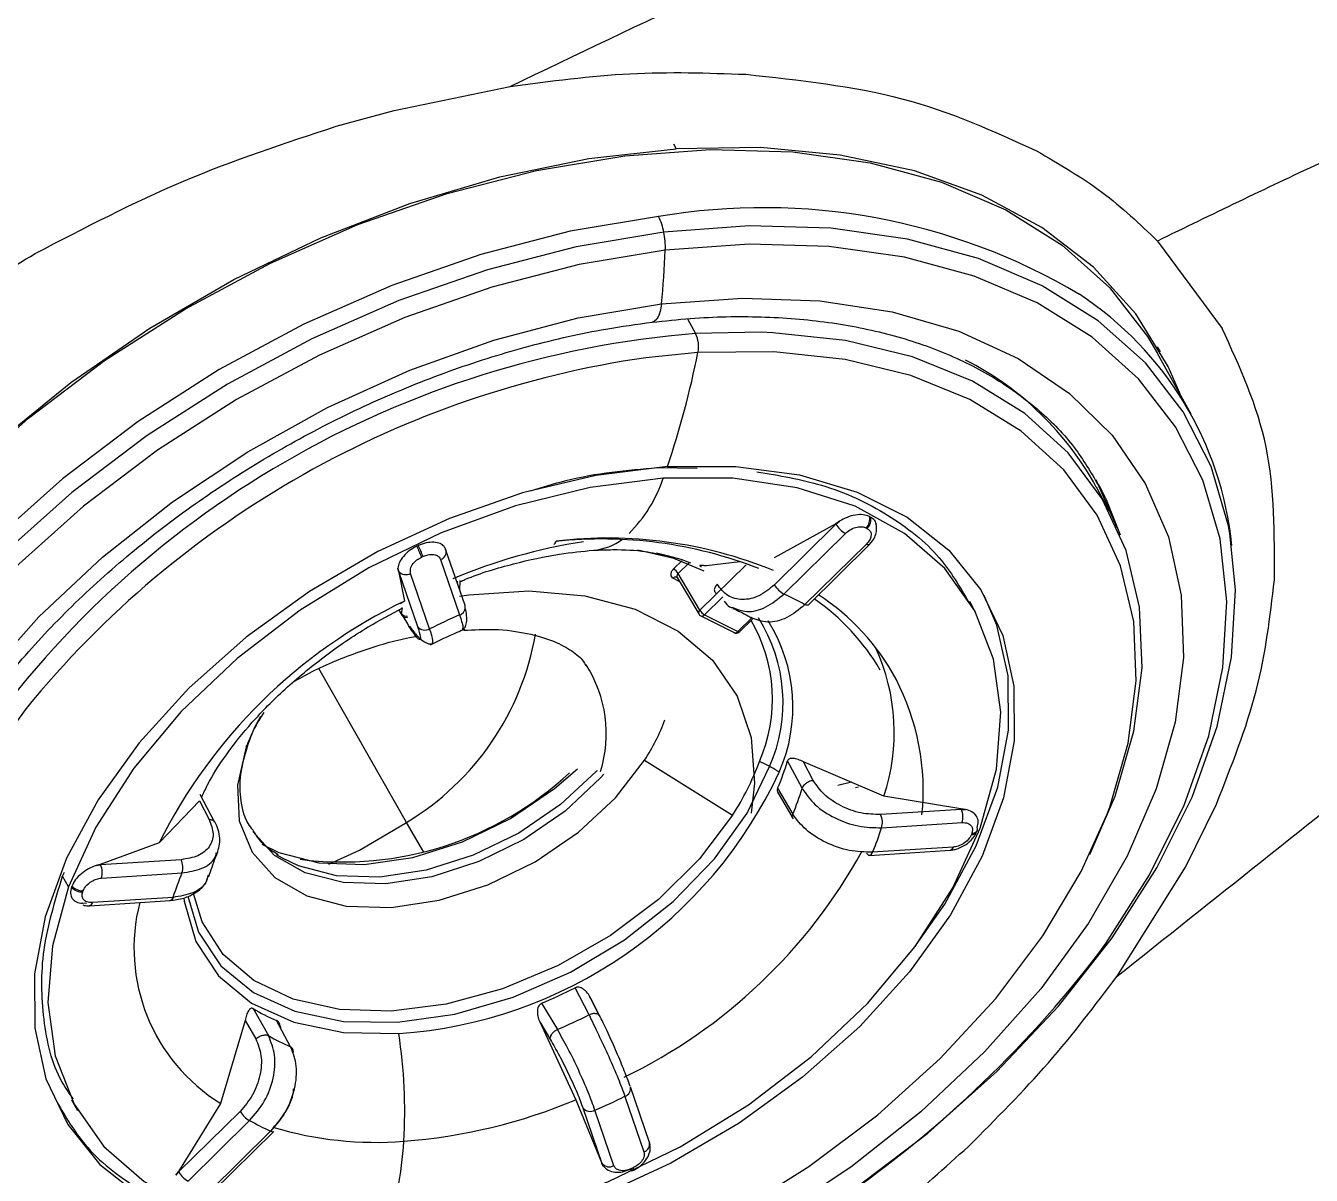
# Model space of a CAD drawing. Extents: x 400 to 501, y 484 to 634.
# Drawn here: x 436.905 to 438.509, y 565.751 to 567.186 of the extents above; entities that cross this region are included whole.
import ezdxf

# ---------------------------------------------------------------- set-up
doc = ezdxf.new("R2010")
doc.units = 0
doc.header["$MEASUREMENT"] = 0
doc.layers.add('DIM', color=3, linetype='Continuous')
doc.layers.add('GEOMETRY', color=3, linetype='Continuous', lineweight=25)

# ---------------------------------------------------------------- blocks, each defined once
blk = doc.blocks.new('2026 GRANDEE')
at = {"layer": 'GEOMETRY'}
for p, q in [((-13.0604, -29.7602), (-12.9158, -29.7304)), ((-13.1326, -29.78), (-13.0604, -29.7602)), ((-12.7119, -29.8018), (-12.7084, -29.8081)), ((-12.1078, -29.9232), (-12.0271, -30.0323)), ((-12.6941, -30.0202), (-12.6842, -30.0386)), ((-12.6023, -30.0371), (-12.6842, -30.0386)), ((-12.6813, -30.0625), (-12.7463, -30.069)), ((-12.1042, -30.0615), (-12.1077, -30.0552)), ((-12.0656, -30.1392), (-12.1076, -30.0634)), ((-12.7318, -30.2059), (-12.6822, -30.2067)), ((-12.1682, -30.2604), (-12.1841, -30.2302)), ((-12.5046, -30.2727), (-12.5093, -30.276)), ((-12.509, -30.2766), (-12.5046, -30.2727)), ((-12.4672, -30.2669), (-12.4659, -30.2676)), ((-12.5093, -30.276), (-12.5862, -30.3187)), ((-12.509, -30.2766), (-12.5858, -30.3522)), ((-12.574, -30.3637), (-12.4973, -30.2881)), ((-12.5093, -30.276), (-12.509, -30.2766)), ((-12.4714, -30.2812), (-12.4701, -30.2818)), ((-13.0322, -30.3041), (-13.0304, -30.3033)), ((-12.9979, -30.3045), (-12.9961, -30.308)), ((-12.471, -30.3013), (-12.5478, -30.3769)), ((-12.5439, -30.3774), (-12.4671, -30.3018)), ((-12.4673, -30.3019), (-12.4632, -30.2968)), ((-13.0262, -30.3177), (-13.0244, -30.3169)), ((-13.0024, -30.3206), (-12.9787, -30.3898)), ((-12.9961, -30.308), (-12.9963, -30.3074)), ((-12.9957, -30.3089), (-12.9961, -30.308)), ((-12.9719, -30.378), (-12.9957, -30.3089)), ((-12.7193, -30.3159), (-12.733, -30.3128)), ((-13.0556, -30.3313), (-13.0551, -30.3347)), ((-13.0548, -30.3352), (-13.0556, -30.3313)), ((-13.0551, -30.3347), (-13.0474, -30.3725)), ((-13.0551, -30.3347), (-13.0548, -30.3352)), ((-13.0548, -30.3352), (-13.0311, -30.4044)), ((-12.7013, -30.3222), (-12.7118, -30.3324)), ((-12.6919, -30.3245), (-12.7059, -30.3382)), ((-12.6212, -30.3271), (-12.6788, -30.3838)), ((-12.6288, -30.3237), (-12.6704, -30.3287)), ((-13.0161, -30.4072), (-13.0399, -30.338)), ((-12.9815, -30.3501), (-12.9814, -30.3478)), ((-12.9784, -30.3591), (-12.9778, -30.347)), ((-12.7123, -30.3441), (-12.7042, -30.3482)), ((-12.708, -30.3426), (-12.7074, -30.3428)), ((-12.7079, -30.3426), (-12.7075, -30.3424)), ((-12.7075, -30.3424), (-12.7072, -30.343)), ((-12.7073, -30.343), (-12.6802, -30.3886)), ((-12.6788, -30.3838), (-12.7059, -30.3382)), ((-12.6503, -30.3674), (-12.6729, -30.3896)), ((-13.0549, -30.3831), (-13.0508, -30.39)), ((-13.0511, -30.3885), (-13.0545, -30.3829)), ((-13.0474, -30.3725), (-13.0525, -30.376)), ((-13.0508, -30.3805), (-13.0511, -30.3885)), ((-12.3347, -30.3866), (-12.3418, -30.3732)), ((-13.0435, -30.4011), (-13.0493, -30.3915)), ((-13.0442, -30.3927), (-13.0438, -30.3926)), ((-12.6778, -30.3909), (-12.6362, -30.4119)), ((-12.6729, -30.3896), (-12.6314, -30.4106)), ((-12.6314, -30.4106), (-12.6141, -30.3936)), ((-12.6294, -30.4108), (-12.6133, -30.3949)), ((-13.0448, -30.6486), (-13.1545, -30.4568)), ((-13.2243, -30.5141), (-13.2228, -30.5117)), ((-12.7478, -30.5711), (-12.6381, -30.6398)), ((-12.5512, -30.6061), (-12.5694, -30.572)), ((-12.4492, -30.6159), (-12.5496, -30.5733)), ((-12.5373, -30.5965), (-12.5496, -30.5733)), ((-12.5819, -30.6061), (-12.563, -30.6384)), ((-12.4896, -30.5983), (-12.5066, -30.6028)), ((-12.4811, -30.6046), (-12.4847, -30.6055)), ((-13.3034, -30.6219), (-13.3536, -30.6742)), ((-13.3034, -30.6219), (-13.2912, -30.6451)), ((-13.2841, -30.6486), (-13.3023, -30.6139)), ((-12.5817, -30.6114), (-12.5626, -30.6441)), ((-12.353, -30.6319), (-12.4492, -30.6159)), ((-12.073, -30.7046), (-12.0343, -30.6258)), ((-12.3527, -30.6324), (-12.4532, -30.6389)), ((-12.3475, -30.6325), (-12.353, -30.6319)), ((-12.353, -30.6319), (-12.3527, -30.6324)), ((-12.3527, -30.6324), (-12.3475, -30.6325)), ((-13.0235, -30.6859), (-13.0448, -30.6486)), ((-12.4522, -30.6554), (-12.3516, -30.6489)), ((-12.3333, -30.6599), (-12.3328, -30.6584)), ((-13.3536, -30.6742), (-13.4271, -30.7012)), ((-12.3395, -30.6623), (-12.34, -30.6638)), ((-13.1998, -30.6935), (-13.2071, -30.6891)), ((-12.467, -30.6898), (-12.3665, -30.6833)), ((-12.3628, -30.6795), (-12.4634, -30.6859)), ((-13.4271, -30.7012), (-13.4323, -30.7025)), ((-13.4323, -30.7025), (-13.4268, -30.7017)), ((-13.4268, -30.7017), (-13.4271, -30.7012)), ((-13.3262, -30.6952), (-13.4268, -30.7017)), ((-12.1583, -30.8407), (-12.073, -30.7046)), ((-13.4743, -30.7159), (-13.4717, -30.7107)), ((-13.4667, -30.7291), (-13.4743, -30.7159)), ((-13.4257, -30.7182), (-13.3251, -30.7117)), ((-13.2946, -30.7208), (-13.2911, -30.7139)), ((-13.4629, -30.7295), (-13.4624, -30.728)), ((-13.449, -30.7353), (-13.4485, -30.7338)), ((-13.4444, -30.7497), (-13.4496, -30.7496)), ((-13.4405, -30.7526), (-13.34, -30.7461)), ((-13.3363, -30.7422), (-13.4369, -30.7487)), ((-12.8172, -30.8889), (-12.8346, -30.8551)), ((-12.8044, -30.8894), (-12.8172, -30.8645)), ((-13.2365, -30.881), (-13.2173, -30.9147)), ((-12.8763, -30.8744), (-12.8567, -30.9072)), ((-12.8034, -30.8911), (-12.8151, -30.8682)), ((-13.2461, -30.8959), (-13.2769, -30.9993)), ((-13.2461, -30.8959), (-13.233, -30.9188)), ((-13.1896, -30.9286), (-13.2072, -30.8958)), ((-12.8787, -30.8976), (-12.8337, -30.9948)), ((-12.8787, -30.8976), (-12.8654, -30.9198)), ((-12.7418, -31.0479), (-12.7656, -30.9787)), ((-13.4631, -30.995), (-13.4554, -31.008)), ((-12.8337, -30.9948), (-12.8013, -31.0737)), ((-12.7724, -30.9905), (-12.7486, -31.0596)), ((-13.2769, -30.9993), (-13.3296, -31.0843)), ((-13.2525, -31.0092), (-13.3293, -31.0848)), ((-12.8248, -31.005), (-12.801, -31.0742)), ((-12.7861, -31.077), (-12.8098, -31.0078)), ((-13.3175, -31.0963), (-13.2407, -31.0207)), ((-13.2145, -31.0339), (-13.2912, -31.1096)), ((-13.2874, -31.11), (-13.2106, -31.0344)), ((-12.7422, -31.047), (-12.7415, -31.0509)), ((-12.8013, -31.0737), (-12.7992, -31.0776)), ((-12.801, -31.0742), (-12.8013, -31.0737)), ((-12.7992, -31.0776), (-12.801, -31.0742)), ((-13.3296, -31.0843), (-13.333, -31.089)), ((-13.333, -31.089), (-13.3293, -31.0848)), ((-13.3293, -31.0848), (-13.3296, -31.0843)), ((-12.7623, -31.0799), (-12.7641, -31.0807)), ((-12.7636, -31.0835), (-12.7617, -31.0827))]:
    blk.add_line(p, q, dxfattribs=at)
at = {"layer": 'GEOMETRY', "flags": 128}
for points in [[(-13.8224, -31.0791), (-13.8224, -31.079), (-13.8629, -31.013), (-13.8904, -30.9403), (-13.9046, -30.8618), (-13.9053, -30.7788), (-13.8926, -30.6923), (-13.8665, -30.6037), (-13.8274, -30.5143), (-13.776, -30.4254), (-13.7129, -30.3382), (-13.6392, -30.2541), (-13.5558, -30.1742), (-13.464, -30.0997), (-13.3651, -30.0318), (-13.2606, -29.9714), (-13.1519, -29.9193), (-13.0408, -29.8764), (-12.9287, -29.8433), (-12.8174, -29.8204), (-12.7084, -29.8081)], [(-12.0801, -30.1132), (-12.0946, -30.0799), (-12.135, -30.014), (-12.1877, -29.9559), (-12.252, -29.9063), (-12.3268, -29.8661), (-12.4112, -29.8358), (-12.5038, -29.8159), (-12.6034, -29.8066), (-12.7084, -29.8081)], [(-13.8798, -30.6552), (-13.8484, -30.5665), (-13.8043, -30.4775), (-13.7481, -30.3894), (-13.6808, -30.3037), (-13.6032, -30.2215), (-13.5165, -30.1441), (-13.4219, -30.0725), (-13.3209, -30.0078), (-13.2149, -29.951), (-13.1055, -29.9028), (-12.9942, -29.8641), (-12.8827, -29.8353), (-12.7726, -29.8169)], [(-12.7726, -29.8169), (-12.6655, -29.8091), (-12.5629, -29.812), (-12.4665, -29.8257), (-12.3775, -29.8499), (-12.2972, -29.8842), (-12.2269, -29.9282), (-12.1676, -29.9812), (-12.1201, -30.0425), (-12.1076, -30.0634)], [(-12.7305, -29.8927), (-12.8406, -29.9111), (-12.9522, -29.9399), (-13.0634, -29.9787), (-13.1729, -30.0268), (-13.2789, -30.0836), (-13.3799, -30.1483), (-13.4744, -30.2199), (-13.5611, -30.2973), (-13.6387, -30.3795), (-13.7061, -30.4652), (-13.7622, -30.5533), (-13.8063, -30.6423), (-13.8378, -30.731)], [(-12.0173, -30.288), (-12.019, -30.2788), (-12.0408, -30.2044), (-12.0756, -30.1362), (-12.1228, -30.0754), (-12.1817, -30.0227), (-12.2516, -29.979), (-12.3313, -29.9449), (-12.4197, -29.9209), (-12.5155, -29.9073), (-12.6174, -29.9044), (-12.7238, -29.9121)], [(-12.7238, -29.9121), (-12.8332, -29.9304), (-12.9439, -29.959), (-13.0545, -29.9975), (-13.1632, -30.0453), (-13.2685, -30.1018), (-13.3688, -30.166), (-13.4628, -30.2372), (-13.5489, -30.3141), (-13.626, -30.3957), (-13.6929, -30.4809), (-13.7487, -30.5684), (-13.7925, -30.6568), (-13.8237, -30.7449), (-13.8419, -30.8315), (-13.8467, -30.9153), (-13.8382, -30.9949), (-13.8164, -31.0694), (-13.7816, -31.1375), (-13.7344, -31.1984), (-13.7122, -31.2205)], [(-12.722, -29.9347), (-12.8294, -29.9527), (-12.9383, -29.9808), (-13.0469, -30.0186), (-13.1537, -30.0656), (-13.2571, -30.121), (-13.3556, -30.1841), (-13.4479, -30.254), (-13.5325, -30.3296)], [(-12.181, -30.8117), (-12.1724, -30.7999), (-12.1176, -30.714), (-12.0746, -30.6271), (-12.0439, -30.5405), (-12.0261, -30.4555), (-12.0213, -30.3732), (-12.0297, -30.2949), (-12.0512, -30.2218), (-12.0853, -30.1549), (-12.1316, -30.0951), (-12.1895, -30.0434), (-12.2581, -30.0004), (-12.3364, -29.9669), (-12.4233, -29.9433), (-12.5174, -29.93), (-12.6175, -29.9271), (-12.722, -29.9347)], [(-12.7266, -30.0016), (-12.6256, -29.9944), (-12.5292, -29.9978), (-12.4388, -30.0117), (-12.3558, -30.0359), (-12.2817, -30.07), (-12.2176, -30.1135), (-12.1644, -30.1656), (-12.1231, -30.2256), (-12.0942, -30.2925), (-12.0782, -30.3652), (-12.0755, -30.4427), (-12.0859, -30.5236), (-12.1094, -30.6067), (-12.1456, -30.6908), (-12.1939, -30.7744), (-12.2535, -30.8563), (-12.3236, -30.9351), (-12.403, -31.0097), (-12.4904, -31.0788), (-12.5845, -31.1413)], [(-13.5739, -30.4711), (-13.5039, -30.3923), (-13.4245, -30.3177), (-13.3371, -30.2486), (-13.243, -30.1861), (-13.1437, -30.131), (-13.0408, -30.0844), (-12.9359, -30.0469), (-12.8306, -30.0192), (-12.7266, -30.0016)], [(-12.7266, -30.0016), (-12.7278, -30.0095), (-12.7299, -30.016), (-12.7327, -30.0208), (-12.736, -30.0237), (-12.7384, -30.0245)], [(-12.1924, -30.6887), (-12.1608, -30.616), (-12.1373, -30.5347), (-12.1271, -30.4556), (-12.1304, -30.3801), (-12.147, -30.3095), (-12.1768, -30.245), (-12.2192, -30.1876), (-12.2734, -30.1384), (-12.3386, -30.0982), (-12.4136, -30.0677), (-12.4972, -30.0474), (-12.5879, -30.0377), (-12.6023, -30.0371)], [(-12.171, -30.6394), (-12.1673, -30.6295), (-12.1442, -30.5497), (-12.1342, -30.472), (-12.1374, -30.3979), (-12.1538, -30.3285), (-12.183, -30.2652), (-12.2246, -30.2088), (-12.2779, -30.1605), (-12.3419, -30.121), (-12.4156, -30.0911), (-12.4977, -30.0711), (-12.5867, -30.0615), (-12.6813, -30.0625)], [(-12.7194, -30.2045), (-12.8088, -30.2156), (-12.9001, -30.2374), (-12.9915, -30.2693), (-13.0807, -30.3106), (-13.1659, -30.3605), (-13.245, -30.4177), (-13.3164, -30.4811), (-13.3785, -30.5493), (-13.4298, -30.6206), (-13.4693, -30.6935), (-13.496, -30.7664), (-13.5093, -30.8376), (-13.5089, -30.9056), (-13.495, -30.9688), (-13.4676, -31.0258), (-13.4276, -31.0754), (-13.3757, -31.1165), (-13.3132, -31.148), (-13.2413, -31.1694), (-13.1618, -31.1801), (-13.0764, -31.1799)], [(-12.7194, -30.2045), (-12.634, -30.2044), (-12.5545, -30.2151), (-12.4826, -30.2364), (-12.4201, -30.268), (-12.3682, -30.309), (-12.3282, -30.3586), (-12.3008, -30.4156), (-12.2869, -30.4788), (-12.2865, -30.5468), (-12.2998, -30.6181), (-12.3265, -30.691), (-12.366, -30.7639), (-12.4173, -30.8352), (-12.4794, -30.9033), (-12.5508, -30.9667), (-12.6299, -31.024), (-12.7151, -31.0738), (-12.8043, -31.1152), (-12.8957, -31.1471), (-12.987, -31.1688), (-13.0764, -31.1799)], [(-12.7246, -30.2192), (-12.8157, -30.2308), (-12.9089, -30.2537), (-13.0017, -30.2875), (-13.0921, -30.3312), (-13.1776, -30.3838), (-13.2562, -30.444), (-13.326, -30.5103), (-13.3853, -30.5811), (-13.4326, -30.6546), (-13.4667, -30.7291)], [(-12.3289, -30.6557), (-12.3088, -30.5821), (-12.3033, -30.5113), (-12.3123, -30.4449), (-12.3358, -30.3846), (-12.3731, -30.3319), (-12.4233, -30.288), (-12.4852, -30.2542), (-12.5573, -30.2311), (-12.6377, -30.2193), (-12.7246, -30.2192)], [(-12.1582, -30.281), (-12.1833, -30.2233), (-12.1844, -30.2213)], [(-12.1809, -30.2276), (-12.1717, -30.2458), (-12.1545, -30.2898)], [(-13.1334, -31.3617), (-13.024, -31.3434), (-12.9133, -31.3147), (-12.8027, -31.2762), (-12.694, -31.2284), (-12.5887, -31.172), (-12.4883, -31.1077), (-12.3944, -31.0366), (-12.3083, -30.9597), (-12.2312, -30.878), (-12.1643, -30.7929), (-12.1085, -30.7054), (-12.0647, -30.617), (-12.0335, -30.5288), (-12.0153, -30.4423), (-12.0105, -30.3585), (-12.0173, -30.288)], [(-12.471, -30.3013), (-12.4697, -30.3019), (-12.4685, -30.3021), (-12.4676, -30.3021), (-12.4671, -30.3018)], [(-12.6733, -30.3352), (-12.7115, -30.3194), (-12.7561, -30.309)], [(-12.69, -30.325), (-12.7021, -30.3208), (-12.7193, -30.3159)], [(-12.9787, -30.3662), (-12.9673, -30.3646), (-12.8922, -30.3598), (-12.8223, -30.3659), (-12.7596, -30.3828), (-12.706, -30.4099), (-12.6632, -30.4464), (-12.6325, -30.4911), (-12.6149, -30.5428), (-12.6107, -30.5999), (-12.615, -30.6372)], [(-12.4117, -30.8056), (-12.3733, -30.7506), (-12.3339, -30.6777), (-12.3072, -30.6048), (-12.2939, -30.5336), (-12.2942, -30.4656), (-12.3082, -30.4024), (-12.324, -30.3654)], [(-12.5439, -30.3774), (-12.5444, -30.3777), (-12.5453, -30.3778), (-12.5464, -30.3775), (-12.5478, -30.3769)], [(-13.5196, -30.5065), (-13.5618, -30.5641), (-13.6096, -30.6442), (-13.6453, -30.7248), (-13.6683, -30.8046), (-13.6783, -30.8823), (-13.6751, -30.9564), (-13.6588, -31.0257), (-13.6295, -31.0891), (-13.5879, -31.1455), (-13.5346, -31.1938), (-13.4706, -31.2333), (-13.3969, -31.2632), (-13.3149, -31.2832), (-13.2258, -31.2927), (-13.1313, -31.2918)], [(-13.2449, -30.5544), (-13.256, -30.6022), (-13.2536, -30.6467), (-13.2376, -30.6859), (-13.2091, -30.7176), (-13.1693, -30.7403), (-13.1202, -30.753), (-13.0643, -30.7548), (-13.0044, -30.7459), (-12.9434, -30.7265), (-12.8845, -30.6978), (-12.8305, -30.661), (-12.7842, -30.6181), (-12.7478, -30.5711)], [(-13.3179, -30.7407), (-13.3044, -30.7856), (-13.2765, -30.8276), (-13.236, -30.861), (-13.1845, -30.8844), (-13.1238, -30.8969), (-13.0564, -30.8981), (-12.9848, -30.888), (-12.9119, -30.8668), (-12.8403, -30.8355), (-12.7728, -30.7951), (-12.7121, -30.7474), (-12.6604, -30.6941), (-12.6198, -30.6372), (-12.5918, -30.5789)], [(-12.7986, -30.5884), (-12.8029, -30.5932), (-12.847, -30.6345), (-12.8985, -30.6699), (-12.9549, -30.6976), (-13.0132, -30.7164), (-13.0706, -30.7252), (-13.1242, -30.7235), (-13.1713, -30.7116), (-13.2095, -30.6899), (-13.2366, -30.6602)], [(-13.2257, -30.6757), (-13.2042, -30.6861), (-13.1545, -30.6992), (-13.0977, -30.7013), (-13.0369, -30.6923), (-12.9749, -30.6728), (-12.915, -30.6436), (-12.8601, -30.6063), (-12.8317, -30.5817)], [(-12.8072, -30.5843), (-12.8078, -30.5849), (-12.8526, -30.6264), (-12.9047, -30.6619), (-12.9617, -30.6897), (-13.0205, -30.7084), (-13.0784, -30.717), (-13.1324, -30.7152), (-13.1798, -30.703), (-13.1998, -30.6935)], [(-12.6381, -30.6398), (-12.6792, -30.6941), (-12.7306, -30.7447), (-12.7902, -30.7897), (-12.8559, -30.8274), (-12.9251, -30.8564), (-12.9954, -30.8756), (-13.0641, -30.8843), (-13.1285, -30.8821), (-13.1863, -30.8692), (-13.2353, -30.846), (-13.2736, -30.8134), (-13.2999, -30.7726), (-13.3114, -30.7361)], [(-13.1313, -31.2918), (-13.0329, -31.2803), (-12.9323, -31.2585), (-12.8313, -31.2268), (-12.7316, -31.1856), (-12.6349, -31.1358), (-12.5428, -31.0781), (-12.4569, -31.0135), (-12.3788, -30.9432), (-12.3096, -30.8683), (-12.2507, -30.7902), (-12.2029, -30.7101), (-12.171, -30.6394)], [(-13.1417, -30.7007), (-13.1037, -30.6834), (-13.0448, -30.6486)], [(-13.071, -31.1655), (-12.9799, -31.154), (-12.8867, -31.131), (-12.7939, -31.0973), (-12.7036, -31.0536), (-12.618, -31.001), (-12.5394, -30.9408), (-12.4696, -30.8745), (-12.4103, -30.8037), (-12.363, -30.7302), (-12.3289, -30.6557)], [(-12.3395, -30.6623), (-12.3377, -30.6621), (-12.3362, -30.6616), (-12.3348, -30.6609), (-12.3338, -30.66), (-12.333, -30.659), (-12.3326, -30.6578), (-12.3325, -30.6565), (-12.3328, -30.6551)], [(-12.3628, -30.6795), (-12.3635, -30.681), (-12.3643, -30.6822), (-12.3653, -30.6829), (-12.3663, -30.6833), (-12.3665, -30.6833)], [(-13.4667, -30.7291), (-13.4868, -30.8026), (-13.4924, -30.8735), (-13.4833, -30.9399), (-13.4598, -31.0002), (-13.4225, -31.0529), (-13.3723, -31.0967), (-13.3104, -31.1306), (-13.2383, -31.1537), (-13.1579, -31.1654), (-13.071, -31.1655)], [(-13.3363, -30.7422), (-13.337, -30.7438), (-13.3379, -30.7449), (-13.3388, -30.7457), (-13.3398, -30.7461), (-13.34, -30.7461)], [(-13.323, -30.7431), (-13.3225, -30.747), (-13.308, -30.7972), (-13.2795, -30.8401), (-13.2382, -30.8742), (-13.1855, -30.8981), (-13.1235, -30.9109), (-13.0546, -30.9122)], [(-13.2145, -31.0339), (-13.2131, -31.0345), (-13.212, -31.0347), (-13.2111, -31.0347), (-13.2106, -31.0344)], [(-12.7623, -31.0799), (-12.7619, -31.081), (-12.7617, -31.0819), (-12.7616, -31.0824), (-12.7617, -31.0827), (-12.7617, -31.0827)]]:
    blk.add_lwpolyline(points, dxfattribs=at)
at = {"layer": 'GEOMETRY'}
for centre, radius, start, end in [((-12.5997, -30.6552), 0.7736, 59.3319, 99.7397), ((-12.7919, -29.9249), 0.0693, 10.6138, 27.6956), ((-12.8143, -29.9306), 0.0924, 357.4696, 11.5476), ((-14.3791, -29.8536), 1.6591, 354.8829, 357.1987), ((-12.439, -30.346), 0.4262, 5.757, 56.7083), ((-12.5863, -31.2518), 1.2171, 94.6107, 145.621), ((-12.7187, -30.055), 0.0382, 348.5943, 25.2863), ((-13.816, -29.8341), 1.1575, 341.3354, 348.6196), ((-12.5718, -31.2795), 1.2231, 98.1993, 140.7998), ((-12.5231, -30.4159), 0.3865, 28.7186, 62.9474), ((-12.8942, -30.1622), 0.1789, 315.1945, 341.3975), ((-12.4818, -30.2703), 0.015, 313.549, 13.0788), ((-12.4805, -30.271), 0.015, 313.549, 13.0788), ((-12.4811, -30.2598), 0.0326, 211.0131, 240.2925), ((-13.1314, -30.3563), 0.1121, 20.1546, 27.7606), ((-13.1296, -30.3555), 0.1121, 20.1546, 27.7606), ((-12.7131, -31.0015), 0.7118, 98.9656, 112.6443), ((-12.8012, -30.8332), 0.5382, 68.6751, 96.1177), ((-12.7935, -30.841), 0.5471, 67.8285, 96.8049), ((-12.8171, -30.2413), 0.068, 274.9925, 307.6289), ((-13.0056, -30.311), 0.0102, 288.1471, 12.0587), ((-13.0457, -30.3278), 0.0117, 218.9927, 299.916), ((-12.7198, -30.3466), 0.0163, 30.843, 60.2414), ((-12.7089, -30.347), 0.00452, 78.9639, 139.7016), ((-12.5579, -30.3354), 0.0326, 211.0125, 240.2925), ((-12.6845, -30.6155), 0.2749, 60.1723, 66.3003), ((-12.6985, -30.603), 0.2842, 30.5559, 55.154), ((-12.6888, -30.6076), 0.2897, 28.3849, 56.9857), ((-12.7584, -30.972), 0.6656, 115.7387, 153.419), ((-12.9818, -30.3802), 0.0102, 288.1469, 12.0588), ((-12.6762, -30.3871), 0.00422, 127.4834, 200.718), ((-12.6648, -30.3754), 0.0163, 210.843, 240.2414), ((-13.0456, -30.3843), 0.00691, 217.0178, 283.1189), ((-13.0485, -30.3886), 0.00266, 176.7157, 210.3844), ((-13.0457, -30.387), 0.00591, 210.7106, 284.8442), ((-13.0445, -30.3919), 0.000846, 293.4816, 340.3206), ((-12.678, -31.0879), 0.7601, 113.3009, 116.4113), ((-12.6751, -30.3856), 0.00591, 210.7079, 243.1732), ((-12.6763, -30.3868), 0.00433, 249.4141, 320.5366), ((-12.7818, -30.4949), 0.1936, 336.2886, 30.5175), ((-12.7723, -30.4992), 0.1973, 336.1694, 32.3621), ((-12.7644, -30.5045), 0.2017, 336.1782, 32.1676), ((-13.2208, -30.3557), 0.3417, 301.0003, 350.2356), ((-13.022, -30.397), 0.0117, 218.9907, 299.9163), ((-12.6347, -30.4078), 0.00433, 249.4141, 320.5366), ((-12.6336, -30.4066), 0.00591, 243.1732, 304.4581), ((-12.6302, -30.4092), 0.00182, 230.4157, 295.4634), ((-12.6336, -30.4066), 0.00591, 304.4581, 314.5438), ((-12.6882, -30.5363), 0.2519, 341.5828, 24.8043), ((-12.9545, -30.5378), 0.1588, 342.6654, 32.6539), ((-12.701, -30.6087), 0.3009, 354.1566, 27.4699), ((-13.0093, -30.6415), 0.2511, 150.1391, 159.7051), ((-12.9667, -30.4297), 0.2606, 327.1429, 339.5697), ((-13.2566, -30.5442), 0.0155, 319.1201, 339.3381), ((-12.9292, -30.4518), 0.3465, 327.1429, 339.5697), ((-12.6797, -30.7432), 0.1863, 61.8539, 66.1997), ((-12.8699, -30.4813), 0.3139, 336.5779, 343.2095), ((-13.1247, -30.2824), 0.4157, 262.6843, 312.9577), ((-13.0934, -30.3471), 0.5664, 273.9251, 335.0554), ((-12.6753, -30.7352), 0.1772, 57.3682, 61.8621), ((-12.8515, -30.5145), 0.314, 336.7589, 343.0285), ((-12.4736, -30.6485), 0.0225, 342.3075, 25.3085), ((-12.373, -30.642), 0.0225, 342.3076, 25.3076), ((-12.8084, -30.5423), 0.3738, 337.3971, 342.3903), ((-12.3396, -30.6568), 0.00705, 266.823, 333.3579), ((-13.0685, -30.3589), 0.6757, 295.8932, 331.1609), ((-12.4666, -30.6852), 0.00459, 201.8739, 264.6918), ((-12.4682, -30.685), 0.00488, 283.7382, 349.4558), ((-13.4471, -30.7113), 0.0225, 342.3076, 25.3076), ((-13.3466, -30.7048), 0.0225, 342.3075, 25.3086), ((-12.9801, -30.8553), 0.3738, 157.3971, 162.3903), ((-13.4499, -30.7179), 0.0175, 221.6565, 272.8722), ((-13.4494, -30.7164), 0.0175, 221.6565, 272.8722), ((-13.4417, -30.7478), 0.00493, 284.9902, 349.2596), ((-13.1573, -30.8054), 0.2278, 165.5313, 238.3364), ((-13.3172, -29.9404), 1.4319, 285.5802, 322.5177), ((-13.1236, -30.2859), 0.6383, 292.7905, 296.9217), ((-13.1181, -30.6827), 0.231, 239.1673, 247.3053), ((-13.1052, -30.3191), 0.6384, 292.9033, 296.8088), ((-13.0997, -30.7159), 0.231, 239.3893, 247.0829), ((-13.6649, -31.0078), 0.6177, 356.4048, 8.91), ((-12.7755, -30.9808), 0.0102, 288.147, 12.0588), ((-13.0993, -30.3648), 0.6836, 274.2715, 292.8636), ((-13.1105, -30.3097), 0.7601, 293.3009, 296.4113), ((-13.2246, -30.9924), 0.0326, 211.0125, 240.2925), ((-12.8157, -30.9976), 0.0117, 218.9906, 299.9164), ((-13.104, -30.7821), 0.2749, 240.1723, 246.3003), ((-13.0828, -30.6), 0.4479, 253.4071, 274.4119), ((-13.4977, -31.0227), 0.4499, 341.4954, 356.9601), ((-12.7518, -31.05), 0.0102, 288.1471, 12.0587), ((-12.7919, -31.0668), 0.0117, 218.9927, 299.916), ((-13.3014, -31.068), 0.0326, 211.0131, 240.2925), ((-12.7609, -31.0796), 0.00471, 201.2014, 235.5944), ((-12.7678, -31.0829), 0.00433, 352.3182, 30.6016)]:
    blk.add_arc(centre, radius, start, end, dxfattribs=at)
at = {"layer": 'GEOMETRY', "ltscale": 16}
for points, knots in [([(-22.7511, -37.1976), (-22.677, -37.0037), (-22.5306, -36.6206), (-22.2687, -36.0738), (-21.998, -35.548), (-21.7236, -35.0308), (-21.4371, -34.5168), (-21.1087, -33.9746), (-20.7321, -33.4138), (-20.3054, -32.8412), (-19.8543, -32.2906), (-19.382, -31.7607), (-18.89, -31.2506), (-18.3784, -30.7598), (-17.8469, -30.2887), (-17.2943, -29.839), (-16.7192, -29.4138), (-16.1545, -29.0395), (-15.6078, -28.7141), (-15.0895, -28.4323), (-14.5697, -28.1642), (-14.044, -27.8983), (-13.4995, -27.6384), (-13.1184, -27.4911), (-12.9255, -27.4165)], [0, 0, 0, 0, 0.043581, 0.086128, 0.127218, 0.167808, 0.209119, 0.250866, 0.300979, 0.350971, 0.400782, 0.450417, 0.499973, 0.549557, 0.599236, 0.649064, 0.69912, 0.74941, 0.791338, 0.832807, 0.873394, 0.914208, 0.956555, 1, 1, 1, 1]), ([(-13.6025, -32.2821), (-13.407, -32.1471), (-13.0062, -31.8836), (-12.3906, -31.5208), (-11.7692, -31.1926), (-11.3489, -31.0044), (-11.1433, -30.9123)], [0.7564293, 0.7564293, 0.7564293, 0.7564293, 0.8176446, 0.8801321, 0.9413451, 1, 1, 1, 1])]:
    blk.add_open_spline(points, degree=3, knots=knots, dxfattribs=at)
at = {"layer": 'GEOMETRY'}
for points, knots in [([(-12.9158, -29.7304), (-12.7509, -29.6513), (-12.4248, -29.4948), (-12.0842, -29.3726), (-11.9158, -29.3122)], [0, 0, 0, 0, 0.505583, 1, 1, 1, 1]), ([(-12.9158, -29.7304), (-12.8654, -29.7237), (-12.7641, -29.7103), (-12.6693, -29.7135), (-12.6217, -29.7152)], [0, 0, 0, 0, 0.498011, 1, 1, 1, 1]), ([(-12.6217, -29.7152), (-12.5545, -29.7224), (-12.4201, -29.737), (-12.3126, -29.7862), (-12.2588, -29.8107)], [0, 0, 0, 0, 0.499971, 1, 1, 1, 1]), ([(-11.7036, -29.7349), (-11.7711, -29.765), (-11.9068, -29.8256), (-12.0406, -29.8905), (-12.1078, -29.9232)], [0, 0, 0, 0, 0.497122, 1, 1, 1, 1]), ([(-13.5083, -29.9389), (-13.447, -29.9069), (-13.3246, -29.8431), (-13.1966, -29.801), (-13.1326, -29.78)], [0, 0, 0, 0, 0.500328, 1, 1, 1, 1]), ([(-12.2588, -29.8107), (-12.2306, -29.8271), (-12.1743, -29.8597), (-12.1299, -29.9021), (-12.1078, -29.9232)], [0, 0, 0, 0, 0.5023, 1, 1, 1, 1]), ([(-13.8662, -30.1952), (-13.8114, -30.1479), (-13.7013, -30.0532), (-13.5728, -29.9771), (-13.5083, -29.9389)], [0, 0, 0, 0, 0.498387, 1, 1, 1, 1]), ([(-13.7131, -30.9225), (-13.7134, -30.9211), (-13.7179, -30.8983), (-13.7159, -30.8499), (-13.7064, -30.7783), (-13.6844, -30.7041), (-13.6519, -30.6291), (-13.6088, -30.5542), (-13.5559, -30.4804), (-13.4938, -30.4088), (-13.4234, -30.3406), (-13.3457, -30.2767), (-13.2619, -30.2181), (-13.1731, -30.1657), (-13.0807, -30.1202), (-12.9861, -30.0823), (-12.8907, -30.0528), (-12.8077, -30.034), (-12.7576, -30.0271), (-12.7384, -30.0245)], [0, 0, 0, 0, 0.00422, 0.069407, 0.133899, 0.197868, 0.261532, 0.325057, 0.388545, 0.452036, 0.515559, 0.57912, 0.642714, 0.706328, 0.769944, 0.833543, 0.897103, 0.960608, 1, 1, 1, 1]), ([(-12.7384, -30.0245), (-12.7224, -30.0228), (-12.6759, -30.0178), (-12.6014, -30.0165), (-12.5175, -30.0233), (-12.4399, -30.0389), (-12.3695, -30.0628), (-12.3071, -30.0947), (-12.2538, -30.1341), (-12.2108, -30.1781), (-12.191, -30.2119), (-12.1816, -30.2278)], [0, 0, 0, 0, 0.0618497, 0.1801274, 0.2983376, 0.4165153, 0.5347851, 0.6534036, 0.7727546, 0.8932768, 1, 1, 1, 1]), ([(-11.9619, -30.3462), (-11.9617, -30.2894), (-11.9611, -30.1759), (-12.0051, -30.0802), (-12.0271, -30.0323)], [0, 0, 0, 0, 0.500061, 1, 1, 1, 1]), ([(-12.8904, -30.2349), (-12.8756, -30.2304), (-12.8219, -30.2137), (-12.7697, -30.2092), (-12.7318, -30.2059)], [0, 0, 0, 0, 0.27488, 1, 1, 1, 1]), ([(-12.6079, -30.2111), (-12.5802, -30.2158), (-12.5193, -30.2259), (-12.4424, -30.2631), (-12.3791, -30.3124), (-12.3544, -30.3549), (-12.3432, -30.3742)], [0, 0, 0, 0, 0.227423, 0.500586, 0.773749, 1, 1, 1, 1]), ([(-12.4672, -30.2669), (-12.4697, -30.266), (-12.4748, -30.2642), (-12.4847, -30.2648), (-12.4952, -30.2676), (-12.5015, -30.271), (-12.5046, -30.2727)], [0, 0, 0, 0, 0.247558, 0.500834, 0.753648, 1, 1, 1, 1]), ([(-12.4586, -30.2777), (-12.459, -30.2757), (-12.4599, -30.2715), (-12.4638, -30.269), (-12.4659, -30.2676)], [0, 0, 0, 0, 0.467381, 1, 1, 1, 1]), ([(-12.1583, -30.8407), (-12.0377, -30.7448), (-11.7928, -30.5501), (-11.5571, -30.3601), (-11.4376, -30.2638)], [0, 0, 0, 0, 0.492791, 1, 1, 1, 1]), ([(-12.4973, -30.2881), (-12.4951, -30.2862), (-12.4907, -30.2826), (-12.4829, -30.28), (-12.4762, -30.2795), (-12.473, -30.2806), (-12.4714, -30.2812)], [0, 0, 0, 0, 0.279486, 0.559002, 0.779415, 1, 1, 1, 1]), ([(-12.4701, -30.2818), (-12.4686, -30.283), (-12.4654, -30.2854), (-12.4649, -30.291), (-12.4668, -30.2965), (-12.4696, -30.2997), (-12.471, -30.3013)], [0, 0, 0, 0, 0.279658, 0.559227, 0.779582, 1, 1, 1, 1]), ([(-12.4632, -30.2968), (-12.463, -30.2965), (-12.4611, -30.2943), (-12.4592, -30.2891), (-12.4578, -30.2819), (-12.4587, -30.2775), (-12.4591, -30.2753)], [0, 0, 0, 0, 0.042578, 0.356937, 0.677014, 1, 1, 1, 1]), ([(-13.0322, -30.3041), (-13.0354, -30.3058), (-13.0418, -30.3093), (-13.0492, -30.3166), (-13.0544, -30.3244), (-13.0552, -30.329), (-13.0556, -30.3313)], [0, 0, 0, 0, 0.247558, 0.500834, 0.753648, 1, 1, 1, 1]), ([(-12.9979, -30.3045), (-12.9994, -30.3031), (-13.0025, -30.3004), (-13.0108, -30.2988), (-13.0204, -30.2994), (-13.0271, -30.302), (-13.0304, -30.3033)], [0, 0, 0, 0, 0.246603, 0.499388, 0.752586, 1, 1, 1, 1]), ([(-12.8612, -30.3015), (-12.8609, -30.3015), (-12.8602, -30.3013), (-12.8592, -30.3002), (-12.8586, -30.2986), (-12.8583, -30.2978)], [0, 0, 0, 0, 0.233841, 0.569216, 1, 1, 1, 1]), ([(-13.0399, -30.338), (-13.0401, -30.3361), (-13.0407, -30.3322), (-13.0373, -30.3261), (-13.0322, -30.321), (-13.0282, -30.3188), (-13.0262, -30.3177)], [0, 0, 0, 0, 0.2794856, 0.5590017, 0.7794153, 1, 1, 1, 1]), ([(-13.0244, -30.3169), (-13.0217, -30.3159), (-13.0163, -30.3139), (-13.0093, -30.3144), (-13.0045, -30.3168), (-13.0031, -30.3194), (-13.0024, -30.3206)], [0, 0, 0, 0, 0.2796579, 0.5592269, 0.7795818, 1, 1, 1, 1]), ([(-12.9779, -30.3481), (-12.976, -30.3473), (-12.9537, -30.3376), (-12.9113, -30.3255), (-12.8568, -30.3132), (-12.8255, -30.3104), (-12.8116, -30.3091)], [0, 0, 0, 0, 0.033212, 0.380805, 0.72414, 1, 1, 1, 1]), ([(-12.8116, -30.3091), (-12.8035, -30.3088), (-12.7797, -30.3077), (-12.7471, -30.3098), (-12.7297, -30.3138), (-12.7217, -30.3156)], [0, 0, 0, 0, 0.217252, 0.639815, 1, 1, 1, 1]), ([(-12.7118, -30.3324), (-12.7128, -30.3337), (-12.7149, -30.3361), (-12.7155, -30.3397), (-12.7146, -30.3425), (-12.7131, -30.3436), (-12.7123, -30.3441)], [0, 0, 0, 0, 0.277564, 0.556362, 0.779186, 1, 1, 1, 1]), ([(-12.6704, -30.3287), (-12.6722, -30.3285), (-12.6756, -30.3281), (-12.6781, -30.328), (-12.679, -30.3282), (-12.679, -30.3284), (-12.6783, -30.3289), (-12.6773, -30.3293), (-12.6768, -30.3295)], [0, 0, 0, 0, 0.298252, 0.575106, 0.701493, 0.809407, 0.905741, 1, 1, 1, 1]), ([(-12.7059, -30.3382), (-12.7064, -30.3388), (-12.7074, -30.34), (-12.7078, -30.3416), (-12.7075, -30.3422), (-12.7075, -30.3424)], [0, 0, 0, 0, 0.435201, 0.87229, 1, 1, 1, 1]), ([(-12.6573, -30.3515), (-12.658, -30.3522), (-12.6593, -30.3536), (-12.66, -30.3551), (-12.6603, -30.3559)], [0, 0, 0, 0, 0.481432, 1, 1, 1, 1]), ([(-12.5858, -30.3522), (-12.5921, -30.3574), (-12.6048, -30.3677), (-12.6259, -30.372), (-12.645, -30.3673), (-12.6532, -30.3568), (-12.6573, -30.3515)], [0, 0, 0, 0, 0.249775, 0.50014, 0.75045, 1, 1, 1, 1]), ([(-12.0343, -30.6258), (-12.0155, -30.5784), (-11.9778, -30.4834), (-11.9672, -30.392), (-11.9619, -30.3462)], [0, 0, 0, 0, 0.498413, 1, 1, 1, 1]), ([(-12.6603, -30.3559), (-12.6606, -30.3567), (-12.661, -30.3584), (-12.6606, -30.3605), (-12.6594, -30.3622), (-12.6582, -30.3628), (-12.6576, -30.3631)], [0, 0, 0, 0, 0.259419, 0.518943, 0.768457, 1, 1, 1, 1]), ([(-12.6376, -30.3807), (-12.632, -30.3829), (-12.6196, -30.3877), (-12.5962, -30.3818), (-12.5814, -30.3697), (-12.574, -30.3637)], [0, 0, 0, 0, 0.287031, 0.643498, 1, 1, 1, 1]), ([(-13.3002, -30.6167), (-13.298, -30.6118), (-13.2914, -30.5965), (-13.2708, -30.5643), (-13.2386, -30.5236), (-13.1973, -30.4817), (-13.1483, -30.4414), (-13.0985, -30.4068), (-13.0642, -30.3887), (-13.0497, -30.3811)], [0, 0, 0, 0, 0.073875, 0.230782, 0.389166, 0.550138, 0.7137, 0.879259, 1, 1, 1, 1]), ([(-12.9751, -30.4081), (-12.9739, -30.4073), (-12.9716, -30.4057), (-12.9698, -30.3995), (-12.9695, -30.391), (-12.971, -30.3839), (-12.9717, -30.3804)], [0, 0, 0, 0, 0.253451, 0.5054517, 0.7543022, 1, 1, 1, 1]), ([(-12.6484, -30.3726), (-12.6465, -30.3755), (-12.6436, -30.3796), (-12.639, -30.3805), (-12.6376, -30.3807)], [0, 0, 0, 0, 0.684653, 1, 1, 1, 1]), ([(-12.6378, -30.3817), (-12.6313, -30.3846), (-12.623, -30.3884), (-12.6156, -30.3927), (-12.614, -30.3937)], [0, 0, 0, 0, 0.77977, 1, 1, 1, 1]), ([(-12.5478, -30.3769), (-12.5552, -30.383), (-12.57, -30.3951), (-12.5948, -30.401), (-12.6081, -30.3957), (-12.6147, -30.3932)], [0, 0, 0, 0, 0.3355532, 0.6710735, 1, 1, 1, 1]), ([(-13.0311, -30.4044), (-13.0296, -30.4091), (-13.0268, -30.4185), (-13.0282, -30.4218), (-13.0338, -30.4166), (-13.0403, -30.4063), (-13.0435, -30.4011)], [0, 0, 0, 0, 0.249775, 0.50014, 0.75045, 1, 1, 1, 1]), ([(-12.9787, -30.3898), (-12.9769, -30.3956), (-12.9736, -30.4059), (-12.9748, -30.407), (-12.9754, -30.4075)], [0, 0, 0, 0, 0.559762, 1, 1, 1, 1]), ([(-13.184, -30.472), (-13.1758, -30.4675), (-13.1487, -30.4524), (-13.1003, -30.4341), (-13.0565, -30.4202), (-13.0343, -30.4169), (-13.0308, -30.4164)], [0, 0, 0, 0, 0.163982, 0.547108, 0.927719, 1, 1, 1, 1]), ([(-13.0414, -30.4037), (-13.0385, -30.4075), (-13.0327, -30.4152), (-13.0244, -30.4226), (-13.0171, -30.4265), (-13.014, -30.4258), (-13.0124, -30.4254)], [0, 0, 0, 0, 0.247135, 0.496645, 0.748073, 1, 1, 1, 1]), ([(-13.0128, -30.4248), (-13.0122, -30.4243), (-13.011, -30.4231), (-13.0143, -30.4129), (-13.0161, -30.4072)], [0, 0, 0, 0, 0.436857, 1, 1, 1, 1]), ([(-13.0149, -30.427), (-13.0039, -30.4216), (-12.9898, -30.4147), (-12.9755, -30.4086), (-12.9723, -30.4073)], [0, 0, 0, 0, 0.779516, 1, 1, 1, 1]), ([(-12.9735, -30.4089), (-12.9607, -30.4083), (-12.9311, -30.4068), (-12.8928, -30.4123), (-12.8596, -30.4223), (-12.837, -30.4351), (-12.8255, -30.445), (-12.8221, -30.451), (-12.8211, -30.4529)], [0, 0, 0, 0, 0.142973, 0.331393, 0.519559, 0.710624, 0.913225, 1, 1, 1, 1]), ([(-13.242, -30.5496), (-13.2395, -30.5427), (-13.2351, -30.531), (-13.2274, -30.519), (-13.2243, -30.5141)], [0, 0, 0, 0, 0.588625, 1, 1, 1, 1]), ([(-13.2364, -30.6584), (-13.2384, -30.6559), (-13.2474, -30.6445), (-13.2527, -30.6201), (-13.2531, -30.5858), (-13.2456, -30.5613), (-13.242, -30.5496)], [0, 0, 0, 0, 0.097762, 0.437477, 0.732453, 1, 1, 1, 1]), ([(-12.5496, -30.5733), (-12.5518, -30.5721), (-12.5561, -30.5699), (-12.5614, -30.5688), (-12.565, -30.5687), (-12.5671, -30.5692), (-12.5686, -30.5703), (-12.5691, -30.5714), (-12.5694, -30.572)], [0, 0, 0, 0, 0.29899, 0.576196, 0.702242, 0.809893, 0.905998, 1, 1, 1, 1]), ([(-12.5819, -30.6061), (-12.5821, -30.6067), (-12.5825, -30.608), (-12.5822, -30.6103), (-12.5816, -30.6117), (-12.5813, -30.6125)], [0, 0, 0, 0, 0.330923, 0.669165, 1, 1, 1, 1]), ([(-12.543, -30.598), (-12.544, -30.5985), (-12.546, -30.5995), (-12.5484, -30.6016), (-12.5503, -30.6039), (-12.5509, -30.6054), (-12.5512, -30.6061)], [0, 0, 0, 0, 0.2594148, 0.5189356, 0.7684504, 1, 1, 1, 1]), ([(-12.5512, -30.6061), (-12.5464, -30.6132), (-12.5367, -30.6274), (-12.5109, -30.644), (-12.481, -30.6548), (-12.4618, -30.6552), (-12.4522, -30.6554)], [0, 0, 0, 0, 0.249978, 0.499965, 0.74997, 1, 1, 1, 1]), ([(-12.5373, -30.5965), (-12.5382, -30.5966), (-12.5401, -30.5968), (-12.542, -30.5976), (-12.543, -30.598)], [0, 0, 0, 0, 0.481432, 1, 1, 1, 1]), ([(-12.4532, -30.6389), (-12.4614, -30.6387), (-12.4777, -30.6383), (-12.5031, -30.6289), (-12.5249, -30.6145), (-12.5332, -30.6025), (-12.5373, -30.5965)], [0, 0, 0, 0, 0.249775, 0.500139, 0.75045, 1, 1, 1, 1]), ([(-12.5626, -30.6438), (-12.563, -30.6432), (-12.5636, -30.6421), (-12.5636, -30.6402), (-12.5632, -30.639), (-12.563, -30.6384)], [0, 0, 0, 0, 0.414995, 0.70738, 1, 1, 1, 1]), ([(-12.4634, -30.6859), (-12.473, -30.6857), (-12.4922, -30.6853), (-12.5221, -30.6746), (-12.548, -30.6583), (-12.558, -30.645), (-12.563, -30.6384)], [0, 0, 0, 0, 0.25003, 0.500035, 0.750022, 1, 1, 1, 1]), ([(-12.3328, -30.6551), (-12.3321, -30.6525), (-12.3308, -30.6472), (-12.3334, -30.6404), (-12.3389, -30.635), (-12.3447, -30.6334), (-12.3475, -30.6325)], [0, 0, 0, 0, 0.247553, 0.500917, 0.753662, 1, 1, 1, 1]), ([(-13.2912, -30.6451), (-13.2889, -30.6512), (-13.2843, -30.6635), (-13.29, -30.6797), (-13.304, -30.6916), (-13.3188, -30.694), (-13.3262, -30.6952)], [0, 0, 0, 0, 0.249816, 0.500222, 0.750495, 1, 1, 1, 1]), ([(-13.2912, -30.6451), (-13.2905, -30.6451), (-13.2891, -30.6451), (-13.2868, -30.6458), (-13.2851, -30.6467), (-13.2847, -30.6478), (-13.2846, -30.6479)], [0, 0, 0, 0, 0.227959, 0.455736, 0.913871, 1, 1, 1, 1]), ([(-13.2813, -30.6872), (-13.2803, -30.6842), (-13.2781, -30.6782), (-13.2777, -30.6683), (-13.2794, -30.658), (-13.2826, -30.6512), (-13.2842, -30.6478)], [0, 0, 0, 0, 0.247203, 0.496, 0.746692, 1, 1, 1, 1]), ([(-13.2052, -30.6891), (-13.2118, -30.6849), (-13.2255, -30.6764), (-13.2327, -30.6645), (-13.2364, -30.6584)], [0, 0, 0, 0, 0.485364, 1, 1, 1, 1]), ([(-12.3516, -30.6489), (-12.3492, -30.649), (-12.3442, -30.6492), (-12.3399, -30.6527), (-12.3382, -30.6573), (-12.3391, -30.6606), (-12.3395, -30.6623)], [0, 0, 0, 0, 0.279486, 0.559002, 0.779415, 1, 1, 1, 1]), ([(-12.3666, -30.6833), (-12.365, -30.6831), (-12.3616, -30.6828), (-12.3547, -30.6807), (-12.3464, -30.6764), (-12.3395, -30.6702), (-12.3354, -30.6647), (-12.3342, -30.6618), (-12.3335, -30.6604)], [0, 0, 0, 0, 0.126959, 0.251297, 0.496731, 0.743843, 0.870232, 1, 1, 1, 1]), ([(-12.34, -30.6638), (-12.3411, -30.6659), (-12.3434, -30.6702), (-12.3498, -30.6753), (-12.3566, -30.6786), (-12.3607, -30.6792), (-12.3628, -30.6795)], [0, 0, 0, 0, 0.279658, 0.559227, 0.779582, 1, 1, 1, 1]), ([(-13.3251, -30.7117), (-13.3166, -30.7102), (-13.2994, -30.7074), (-13.2848, -30.6973), (-13.2828, -30.6888), (-13.2823, -30.6866)], [0, 0, 0, 0, 0.4263934, 0.8527449, 1, 1, 1, 1]), ([(-13.2916, -30.7163), (-13.289, -30.7084), (-13.2857, -30.6983), (-13.2813, -30.6879), (-13.2804, -30.6856)], [0, 0, 0, 0, 0.779036, 1, 1, 1, 1]), ([(-13.4323, -30.7025), (-13.4355, -30.7037), (-13.4419, -30.7062), (-13.451, -30.7125), (-13.4585, -30.7199), (-13.4611, -30.7253), (-13.4624, -30.728)], [0, 0, 0, 0, 0.246603, 0.499388, 0.752586, 1, 1, 1, 1]), ([(-13.4607, -30.9937), (-13.4656, -30.9868), (-13.4861, -30.958), (-13.4998, -30.8951), (-13.5022, -30.8086), (-13.4836, -30.7468), (-13.4743, -30.7159)], [0, 0, 0, 0, 0.094121, 0.39608, 0.69804, 1, 1, 1, 1]), ([(-13.4485, -30.7338), (-13.4474, -30.7317), (-13.4451, -30.7274), (-13.4387, -30.7223), (-13.4319, -30.7191), (-13.4278, -30.7185), (-13.4257, -30.7182)], [0, 0, 0, 0, 0.279658, 0.559227, 0.779582, 1, 1, 1, 1]), ([(-13.2926, -30.7145), (-13.2933, -30.7176), (-13.2953, -30.7269), (-13.3105, -30.738), (-13.3277, -30.7408), (-13.3363, -30.7422)], [0, 0, 0, 0, 0.202045, 0.601003, 1, 1, 1, 1]), ([(-13.4629, -30.7295), (-13.4636, -30.7321), (-13.4649, -30.7374), (-13.4625, -30.7439), (-13.4574, -30.7485), (-13.4521, -30.7493), (-13.4495, -30.7496)], [0, 0, 0, 0, 0.247558, 0.500834, 0.753648, 1, 1, 1, 1]), ([(-13.4369, -30.7487), (-13.4393, -30.7486), (-13.4443, -30.7484), (-13.4486, -30.7449), (-13.4503, -30.7403), (-13.4494, -30.737), (-13.449, -30.7353)], [0, 0, 0, 0, 0.2794856, 0.5590017, 0.7794153, 1, 1, 1, 1]), ([(-13.3406, -30.7461), (-13.3345, -30.7454), (-13.3223, -30.7439), (-13.3078, -30.7366), (-13.2989, -30.7297), (-13.2967, -30.7249), (-13.2963, -30.7243)], [0, 0, 0, 0, 0.317533, 0.6325957, 0.9489962, 1, 1, 1, 1]), ([(-13.449, -30.7517), (-13.4484, -30.7519), (-13.4457, -30.7528), (-13.4427, -30.7527), (-13.4404, -30.7526)], [0, 0, 0, 0, 0.244871, 1, 1, 1, 1]), ([(-12.3436, -31.0529), (-12.3093, -31.0185), (-12.241, -30.9501), (-12.1858, -30.8771), (-12.1583, -30.8407)], [0, 0, 0, 0, 0.502268, 1, 1, 1, 1]), ([(-12.8151, -30.8682), (-12.8163, -30.8659), (-12.8186, -30.8615), (-12.8231, -30.8574), (-12.8269, -30.8552), (-12.8296, -30.8543), (-12.8323, -30.8542), (-12.8338, -30.8548), (-12.8346, -30.8551)], [0, 0, 0, 0, 0.298263, 0.575128, 0.701506, 0.809415, 0.905745, 1, 1, 1, 1]), ([(-13.2365, -30.881), (-13.237, -30.8808), (-13.238, -30.8803), (-13.2394, -30.8807), (-13.2409, -30.8819), (-13.2427, -30.8844), (-13.2448, -30.889), (-13.2456, -30.8936), (-13.2461, -30.8959)], [0, 0, 0, 0, 0.094256, 0.190576, 0.298462, 0.424807, 0.701731, 1, 1, 1, 1]), ([(-12.8763, -30.8744), (-12.877, -30.8748), (-12.8785, -30.8756), (-12.88, -30.8776), (-12.8811, -30.8802), (-12.8818, -30.8845), (-12.8815, -30.8906), (-12.8797, -30.8952), (-12.8787, -30.8976)], [0, 0, 0, 0, 0.0942208, 0.1904847, 0.2982826, 0.4245037, 0.7016106, 1, 1, 1, 1]), ([(-13.2017, -30.906), (-13.2018, -30.9053), (-13.202, -30.9035), (-13.2029, -30.901), (-13.2041, -30.8985), (-13.2056, -30.8967), (-13.2067, -30.8961), (-13.2072, -30.8958)], [0, 0, 0, 0, 0.158187, 0.408515, 0.622296, 0.813184, 1, 1, 1, 1]), ([(-12.8061, -30.8881), (-12.8069, -30.8878), (-12.8084, -30.8872), (-12.8114, -30.8872), (-12.8144, -30.8877), (-12.8163, -30.8885), (-12.8172, -30.8889)], [0, 0, 0, 0, 0.259419, 0.518943, 0.768457, 1, 1, 1, 1]), ([(-12.8172, -30.8889), (-12.8134, -30.8967), (-12.8058, -30.9123), (-12.7925, -30.941), (-12.7802, -30.9692), (-12.775, -30.9834), (-12.7724, -30.9905)], [0, 0, 0, 0, 0.249978, 0.499965, 0.74997, 1, 1, 1, 1]), ([(-12.8034, -30.8911), (-12.8037, -30.8905), (-12.8042, -30.8893), (-12.8055, -30.8885), (-12.8061, -30.8881)], [0, 0, 0, 0, 0.481432, 1, 1, 1, 1]), ([(-12.766, -30.9778), (-12.7682, -30.9717), (-12.7726, -30.9596), (-12.7826, -30.9355), (-12.7936, -30.9109), (-12.8001, -30.8977), (-12.8034, -30.8911)], [0, 0, 0, 0, 0.249775, 0.50014, 0.75045, 1, 1, 1, 1]), ([(-13.2407, -31.0207), (-13.2341, -31.013), (-13.221, -30.9976), (-13.2101, -30.968), (-13.2076, -30.9382), (-13.2141, -30.9225), (-13.2173, -30.9147)], [0, 0, 0, 0, 0.2500296, 0.5000347, 0.750022, 1, 1, 1, 1]), ([(-13.233, -30.9188), (-13.2325, -30.9183), (-13.2313, -30.9173), (-13.2286, -30.9156), (-13.2249, -30.9142), (-13.2213, -30.9137), (-13.2188, -30.914), (-13.2178, -30.9145), (-13.2173, -30.9147)], [0, 0, 0, 0, 0.1247216, 0.2493439, 0.5000002, 0.7506559, 0.8752779, 1, 1, 1, 1]), ([(-12.8654, -30.9198), (-12.8655, -30.9193), (-12.8657, -30.9183), (-12.8653, -30.916), (-12.8639, -30.913), (-12.8613, -30.9101), (-12.8588, -30.9082), (-12.8574, -30.9075), (-12.8567, -30.9072)], [0, 0, 0, 0, 0.124722, 0.249344, 0.5, 0.750656, 0.875278, 1, 1, 1, 1]), ([(-12.8098, -31.0078), (-12.8124, -31.0007), (-12.8176, -30.9865), (-12.8298, -30.9583), (-12.8436, -30.9298), (-12.8523, -30.9147), (-12.8567, -30.9072)], [0, 0, 0, 0, 0.25003, 0.500035, 0.750022, 1, 1, 1, 1]), ([(-13.233, -30.9188), (-13.2303, -30.9255), (-13.2249, -30.9388), (-13.2268, -30.9642), (-13.2358, -30.9895), (-13.2469, -31.0026), (-13.2525, -31.0092)], [0, 0, 0, 0, 0.249817, 0.500222, 0.750496, 1, 1, 1, 1]), ([(-13.1896, -30.9286), (-13.1868, -30.9363), (-13.1811, -30.9516), (-13.1839, -30.9812), (-13.1948, -31.0108), (-13.2079, -31.0262), (-13.2145, -31.0339)], [0, 0, 0, 0, 0.249978, 0.4999653, 0.7499704, 1, 1, 1, 1]), ([(-13.1866, -30.9362), (-13.1864, -30.9354), (-13.186, -30.9337), (-13.1865, -30.9315), (-13.1877, -30.9297), (-13.189, -30.929), (-13.1896, -30.9286)], [0, 0, 0, 0, 0.259419, 0.518943, 0.768457, 1, 1, 1, 1]), ([(-12.8654, -30.9198), (-12.8617, -30.9262), (-12.8543, -30.9391), (-12.8423, -30.9632), (-12.8315, -30.987), (-12.827, -30.999), (-12.8248, -31.005)], [0, 0, 0, 0, 0.249817, 0.500222, 0.750496, 1, 1, 1, 1]), ([(-13.2113, -31.0299), (-13.2058, -31.0235), (-13.1949, -31.0105), (-13.1865, -30.9919), (-13.1859, -30.9826), (-13.1858, -30.9812)], [0, 0, 0, 0, 0.460572, 0.922231, 1, 1, 1, 1]), ([(-13.4809, -30.9981), (-13.4703, -31.0162), (-13.4457, -31.0582), (-13.3821, -31.1081), (-13.2969, -31.1465), (-13.2129, -31.1663), (-13.1553, -31.1659), (-13.1352, -31.1657)], [0, 0, 0, 0, 0.176563, 0.409401, 0.642239, 0.875077, 1, 1, 1, 1]), ([(-12.7486, -31.0596), (-12.7483, -31.0615), (-12.7478, -31.0654), (-12.7512, -31.0715), (-12.7563, -31.0766), (-12.7603, -31.0788), (-12.7623, -31.0799)], [0, 0, 0, 0, 0.2794856, 0.5590017, 0.7794153, 1, 1, 1, 1]), ([(-12.7618, -31.0827), (-12.7601, -31.0818), (-12.7568, -31.0801), (-12.7509, -31.0756), (-12.7447, -31.0687), (-12.7413, -31.061), (-12.7406, -31.0549), (-12.7412, -31.0521), (-12.7415, -31.0506)], [0, 0, 0, 0, 0.122721, 0.244376, 0.488207, 0.737858, 0.866847, 1, 1, 1, 1]), ([(-12.7324, -31.3381), (-12.6618, -31.2961), (-12.5207, -31.212), (-12.4026, -31.1059), (-12.3436, -31.0529)], [0, 0, 0, 0, 0.500082, 1, 1, 1, 1]), ([(-12.7992, -31.0776), (-12.7974, -31.0795), (-12.7937, -31.0832), (-12.7851, -31.0855), (-12.7753, -31.0852), (-12.7686, -31.0826), (-12.7653, -31.0813)], [0, 0, 0, 0, 0.2466031, 0.499388, 0.7525858, 1, 1, 1, 1]), ([(-12.7641, -31.0807), (-12.7668, -31.0817), (-12.7722, -31.0837), (-12.7792, -31.0832), (-12.784, -31.0808), (-12.7854, -31.0783), (-12.7861, -31.077)], [0, 0, 0, 0, 0.279658, 0.559227, 0.779582, 1, 1, 1, 1])]:
    blk.add_open_spline(points, degree=3, knots=knots, dxfattribs=at)

msp = doc.modelspace()

# ---------------------------------------------------------------- block references
at = {"layer": 'DIM'}
msp.add_blockref('2026 GRANDEE', (450.4248, 596.8403), dxfattribs=at)

doc.saveas('drawing.dxf')
